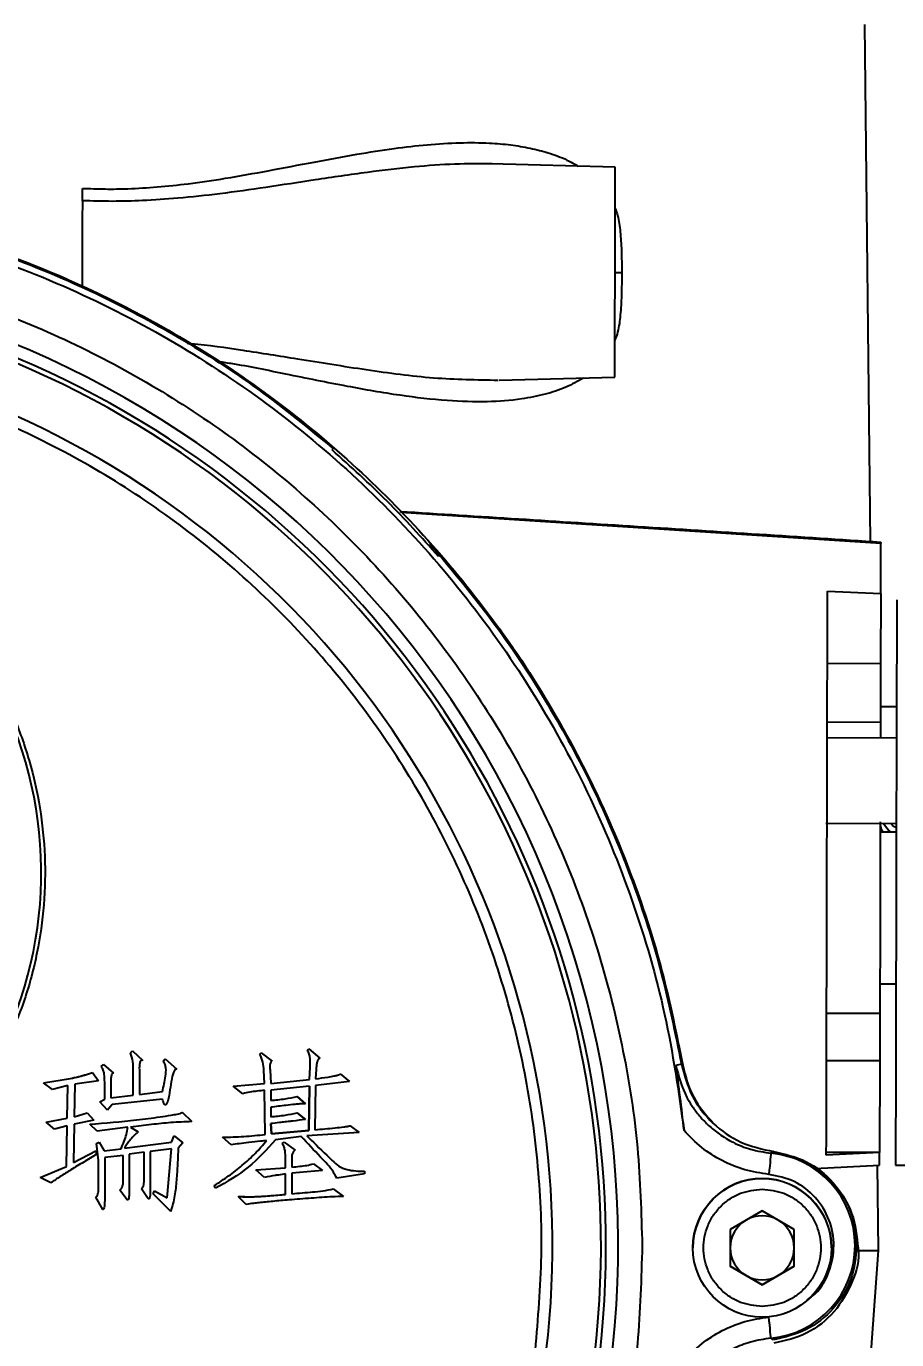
# Model space of a CAD drawing. Header units: millimetres. Extents: x 1890 to 4327, y 775 to 2498.
# Drawn here: x 2621.4 to 2703, y 2199.7 to 2322.9 of the extents above; entities that cross this region are included whole.
import ezdxf

# ---------------------------------------------------------------- set-up
doc = ezdxf.new("R2010")
doc.units = ezdxf.units.MM
doc.layers.add('AM_5', color=3, linetype='Continuous', lineweight=25)
doc.styles.add('SLDTEXTSTYLE1', font='txt.shx', dxfattribs={"width": 0.7, "bigfont": 'gbcbig.shx'})
doc.dimstyles.new('SLDDIMSTYLE12$0', dxfattribs={"dimtxt": 12, "dimasz": 10, "dimexe": 0, "dimexo": 0.0625, "dimgap": 0.875, "dimtad": 1, "dimdec": 1, "dimlfac": 1.8, "dimrnd": 1e-09, "dimzin": 12, "dimdsep": 46, "dimtxsty": 'SLDTEXTSTYLE1', "dimcen": 0.09, "dimdle": 8.16, "dimclrd": 3, "dimclre": 3, "dimadec": 0, "dimazin": 3, "dimtfac": 1, "dimtdec": 1, "dimtofl": 0, "dimtmove": 0, "dimatfit": 3, "dimfxl": 0, "dimfrac": 2, "dimtolj": 1, "dimlwd": 5, "dimlwe": 5, "dimarcsym": 0})

# ---------------------------------------------------------------- blocks, each defined once
blk = doc.blocks.new('*D78')
at = {"layer": 'AM_5', "color": 3, "lineweight": 5, "transparency": 16777216}
blk.add_line((2641.7, 2406.85), (2821.53, 2406.85), dxfattribs=at)
at = {"layer": 'AM_5', "color": 3, "linetype": 'Continuous', "lineweight": 5, "transparency": 16777216}
for p, q in [((2821.53, 2396.85), (2821.53, 2118.11)), ((2688.7, 2108.11), (2821.53, 2108.11))]:
    blk.add_line(p, q, dxfattribs=at)
at = {"layer": 'AM_5', "color": 3, "transparency": 16777216}
for points in [[(2819.86, 2396.85), (2823.19, 2396.85), (2821.53, 2406.85)], [(2819.86, 2118.11), (2823.19, 2118.11), (2821.53, 2108.11)]]:
    blk.add_solid(points, dxfattribs=at)
at = {"layer": 'Defpoints', "color": 0, "transparency": 16777216}
for p in [(2641.64, 2406.85), (2688.64, 2108.11), (2821.53, 2108.11)]:
    blk.add_point(p, dxfattribs=at)
at = {"layer": 'AM_5', "color": 0, "transparency": 16777216, "insert": (2814.65, 2257.48), "char_height": 12, "attachment_point": 5, "rotation": 90, "style": 'SLDTEXTSTYLE1'}
blk.add_mtext('\\A1;300', dxfattribs=at)

msp = doc.modelspace()

# ---------------------------------------------------------------- linework, layer by layer
at = {"color": 7, "linetype": 'Continuous', "lineweight": 25}
for p, q in [((2700.594, 2274.564), (2700.063, 2323.082)), ((2676.634, 2309.681), (2664.972, 2310.012)), ((2665.749, 2289.721), (2676.592, 2289.982)), ((2650.06, 2283.169), (2650.172, 2283.28)), ((2701.559, 2274.39), (2656.51, 2277.288)), ((2659.23, 2274.405), (2660.16, 2273.278)), ((2660.167, 2273.285), (2660.056, 2273.174)), ((2696.549, 2269.915), (2701.549, 2269.689)), ((2701.549, 2269.689), (2701.535, 2263.113)), ((2701.535, 2263.113), (2696.535, 2263.124)), ((2703.026, 2259.075), (2701.526, 2259.078)), ((2701.523, 2257.619), (2696.523, 2257.63)), ((2701.523, 2257.619), (2701.52, 2256.142)), ((2703.02, 2256.139), (2696.42, 2256.153)), ((2696.403, 2248.153), (2703.003, 2248.139)), ((2703.001, 2247.315), (2701.501, 2247.318)), ((2701.47, 2233.078), (2702.97, 2233.075)), ((2696.465, 2230.343), (2701.465, 2230.333)), ((2631.152, 2226.614), (2631.344, 2226.806)), ((2631.152, 2226.614), (2631.344, 2226.806)), ((2631.152, 2226.614), (2631.152, 2226.614)), ((2631.344, 2226.806), (2632.301, 2225.912)), ((2631.344, 2226.806), (2631.344, 2226.806)), ((2631.344, 2226.806), (2632.301, 2225.912)), ((2643.279, 2226.487), (2643.407, 2226.614)), ((2643.279, 2226.487), (2643.407, 2226.614)), ((2643.279, 2226.487), (2643.279, 2226.487)), ((2643.407, 2226.614), (2644.428, 2225.848)), ((2643.407, 2226.614), (2643.407, 2226.614)), ((2643.407, 2226.614), (2644.428, 2225.848)), ((2647.747, 2226.87), (2647.874, 2226.997)), ((2647.747, 2226.87), (2647.874, 2226.997)), ((2647.747, 2226.87), (2647.747, 2226.87)), ((2647.874, 2226.997), (2648.896, 2226.104)), ((2647.874, 2226.997), (2647.874, 2226.997)), ((2647.874, 2226.997), (2648.896, 2226.104)), ((2628.408, 2225.338), (2628.599, 2225.529)), ((2628.408, 2225.338), (2628.599, 2225.529)), ((2628.408, 2225.338), (2628.408, 2225.338)), ((2628.599, 2225.529), (2629.557, 2224.7)), ((2628.599, 2225.529), (2628.599, 2225.529)), ((2628.599, 2225.529), (2629.557, 2224.7)), ((2632.301, 2225.912), (2632.301, 2225.912)), ((2634.216, 2225.848), (2634.407, 2226.04)), ((2634.216, 2225.848), (2634.407, 2226.04)), ((2634.216, 2225.848), (2634.216, 2225.848)), ((2634.407, 2226.04), (2635.492, 2225.083)), ((2634.407, 2226.04), (2634.407, 2226.04)), ((2634.407, 2226.04), (2635.492, 2225.083)), ((2644.428, 2225.848), (2644.428, 2225.848)), ((2647.938, 2224.125), (2648.002, 2225.274)), ((2647.938, 2224.125), (2648.002, 2225.274)), ((2648.002, 2225.274), (2648.002, 2225.274)), ((2648.896, 2226.104), (2648.896, 2226.104)), ((2682.837, 2225.559), (2682.321, 2225.44)), ((2682.962, 2225.446), (2682.962, 2225.446)), ((2701.455, 2225.857), (2696.455, 2225.868)), ((2701.455, 2225.857), (2701.437, 2217.256)), ((2628.153, 2223.998), (2625.919, 2223.678)), ((2627.578, 2224.763), (2628.153, 2223.998)), ((2627.578, 2224.763), (2627.578, 2224.763)), ((2627.578, 2224.763), (2628.153, 2223.998)), ((2628.153, 2223.998), (2628.153, 2223.998)), ((2629.557, 2224.7), (2629.557, 2224.7)), ((2631.408, 2222.657), (2631.408, 2224.955)), ((2631.982, 2224.891), (2631.982, 2222.721)), ((2635.492, 2225.083), (2635.492, 2225.083)), ((2643.726, 2223.742), (2643.662, 2224.955)), ((2644.236, 2225.019), (2644.3, 2223.742)), ((2644.236, 2225.019), (2644.236, 2225.019)), ((2644.236, 2225.019), (2644.3, 2223.742)), ((2644.3, 2223.742), (2647.938, 2224.125)), ((2644.3, 2223.742), (2647.938, 2224.125)), ((2647.938, 2224.125), (2647.938, 2224.125)), ((2648.577, 2225.083), (2648.513, 2224.189)), ((2651.704, 2223.934), (2648.513, 2223.551)), ((2650.81, 2224.636), (2651.704, 2223.934)), ((2650.81, 2224.636), (2650.81, 2224.636)), ((2650.81, 2224.636), (2651.704, 2223.934)), ((2651.704, 2223.934), (2651.704, 2223.934)), ((2623.812, 2223.168), (2622.983, 2223.806)), ((2622.983, 2223.806), (2622.983, 2223.806)), ((2625.28, 2223.551), (2623.812, 2223.168)), ((2625.217, 2220.487), (2625.28, 2223.551)), ((2625.217, 2220.487), (2625.28, 2223.551)), ((2625.919, 2223.678), (2625.855, 2220.615)), ((2628.727, 2222.274), (2628.727, 2223.87)), ((2629.301, 2223.551), (2629.301, 2222.402)), ((2629.301, 2222.402), (2631.408, 2222.657)), ((2629.301, 2222.402), (2631.408, 2222.657)), ((2631.408, 2222.657), (2631.408, 2222.657)), ((2631.982, 2222.721), (2634.152, 2222.976)), ((2631.982, 2222.721), (2634.152, 2222.976)), ((2631.982, 2222.721), (2631.982, 2222.721)), ((2634.152, 2222.976), (2634.152, 2222.976)), ((2640.79, 2223.487), (2643.726, 2223.742)), ((2641.683, 2222.785), (2640.79, 2223.487)), ((2640.79, 2223.487), (2640.79, 2223.487)), ((2643.79, 2218.955), (2643.726, 2223.104)), ((2644.3, 2223.742), (2644.3, 2223.742)), ((2647.938, 2223.487), (2644.3, 2223.104)), ((2644.3, 2223.104), (2644.3, 2222.147)), ((2647.874, 2219.338), (2647.938, 2223.487)), ((2647.938, 2223.487), (2647.874, 2219.338)), ((2648.513, 2223.551), (2648.449, 2219.402)), ((2628.28, 2222.019), (2628.727, 2222.274)), ((2628.28, 2222.019), (2628.727, 2222.274)), ((2628.982, 2221.253), (2628.28, 2222.019)), ((2628.28, 2222.019), (2628.28, 2222.019)), ((2628.727, 2222.274), (2628.727, 2222.274)), ((2629.429, 2221.764), (2628.982, 2221.253)), ((2629.301, 2222.402), (2629.301, 2222.402)), ((2634.152, 2222.274), (2629.429, 2221.764)), ((2644.3, 2221.508), (2644.3, 2220.615)), ((2646.789, 2222.53), (2647.555, 2221.828)), ((2646.789, 2222.53), (2646.789, 2222.53)), ((2647.555, 2221.828), (2646.789, 2222.53)), ((2647.555, 2221.828), (2647.555, 2221.828)), ((2623.238, 2220.104), (2625.217, 2220.487)), ((2625.217, 2220.487), (2625.217, 2220.487)), ((2625.855, 2220.615), (2627.068, 2220.998)), ((2627.706, 2220.296), (2625.855, 2219.913)), ((2627.068, 2220.998), (2627.706, 2220.296)), ((2627.068, 2220.998), (2627.068, 2220.998)), ((2627.068, 2220.998), (2627.706, 2220.296)), ((2627.706, 2220.296), (2627.706, 2220.296)), ((2636.003, 2221.062), (2636.897, 2220.168)), ((2636.003, 2221.062), (2636.003, 2221.062)), ((2636.003, 2221.062), (2636.897, 2220.168)), ((2646.789, 2220.998), (2647.555, 2220.36)), ((2646.789, 2220.998), (2646.789, 2220.998)), ((2647.555, 2220.36), (2646.789, 2220.998)), ((2647.555, 2220.36), (2647.555, 2220.36)), ((2624.004, 2219.466), (2623.238, 2220.104)), ((2623.238, 2220.104), (2623.238, 2220.104)), ((2625.217, 2219.785), (2624.004, 2219.466)), ((2625.153, 2215.956), (2625.217, 2219.785)), ((2625.153, 2215.956), (2625.217, 2219.785)), ((2625.855, 2219.913), (2625.791, 2216.339)), ((2628.025, 2219.275), (2627.323, 2219.913)), ((2627.323, 2219.913), (2627.323, 2219.913)), ((2630.897, 2219.657), (2628.025, 2219.275)), ((2631.152, 2219.657), (2631.854, 2219.211)), ((2631.152, 2219.657), (2631.854, 2219.211)), ((2631.854, 2219.211), (2631.854, 2219.211)), ((2636.897, 2220.168), (2636.897, 2220.168)), ((2644.3, 2219.977), (2644.364, 2219.019)), ((2644.364, 2219.019), (2644.3, 2219.977)), ((2644.364, 2219.019), (2647.874, 2219.338)), ((2647.874, 2219.338), (2644.364, 2219.019)), ((2644.364, 2219.019), (2644.364, 2219.019)), ((2652.597, 2219.147), (2647.683, 2218.828)), ((2647.874, 2219.338), (2647.874, 2219.338)), ((2651.768, 2219.785), (2652.597, 2219.147)), ((2651.768, 2219.785), (2651.768, 2219.785)), ((2651.768, 2219.785), (2652.597, 2219.147)), ((2652.597, 2219.147), (2652.597, 2219.147)), ((2627.961, 2218.126), (2628.216, 2218.253)), ((2627.961, 2218.126), (2628.216, 2218.253)), ((2628.153, 2216.53), (2627.961, 2218.126)), ((2627.961, 2218.126), (2627.961, 2218.126)), ((2628.216, 2218.253), (2628.663, 2217.424)), ((2628.216, 2218.253), (2628.216, 2218.253)), ((2628.216, 2218.253), (2628.663, 2217.424)), ((2630.578, 2217.679), (2634.982, 2218.253)), ((2630.578, 2217.679), (2634.982, 2218.253)), ((2634.982, 2218.253), (2635.237, 2218.828)), ((2634.982, 2218.253), (2635.237, 2218.828)), ((2634.982, 2218.253), (2634.982, 2218.253)), ((2635.237, 2218.828), (2636.067, 2218.189)), ((2635.237, 2218.828), (2635.237, 2218.828)), ((2635.237, 2218.828), (2636.067, 2218.189)), ((2636.067, 2218.189), (2635.62, 2217.679)), ((2636.067, 2218.189), (2636.067, 2218.189)), ((2640.598, 2217.998), (2639.769, 2218.7)), ((2639.769, 2218.7), (2639.769, 2218.7)), ((2647.172, 2218.764), (2644.747, 2218.445)), ((2645.385, 2218.126), (2645.577, 2218.253)), ((2645.385, 2218.126), (2645.577, 2218.253)), ((2645.385, 2218.126), (2645.385, 2218.126)), ((2645.577, 2218.253), (2646.598, 2217.487)), ((2645.577, 2218.253), (2645.577, 2218.253)), ((2645.577, 2218.253), (2646.598, 2217.487)), ((2625.791, 2216.339), (2627.897, 2217.424)), ((2625.791, 2216.339), (2627.897, 2217.424)), ((2627.897, 2217.424), (2627.961, 2217.104)), ((2627.897, 2217.424), (2627.897, 2217.424)), ((2627.897, 2217.424), (2627.961, 2217.104)), ((2627.961, 2217.104), (2627.961, 2217.104)), ((2628.153, 2213.977), (2628.153, 2216.53)), ((2628.663, 2217.424), (2630.259, 2217.615)), ((2628.663, 2217.424), (2630.259, 2217.615)), ((2628.663, 2217.424), (2628.663, 2217.424)), ((2630.45, 2216.977), (2628.727, 2216.785)), ((2628.727, 2216.785), (2628.727, 2213.02)), ((2630.259, 2217.615), (2630.259, 2217.615)), ((2630.45, 2214.807), (2630.45, 2216.977)), ((2632.429, 2217.296), (2631.025, 2217.104)), ((2631.025, 2217.104), (2631.025, 2213.722)), ((2632.429, 2214.743), (2632.429, 2217.296)), ((2634.982, 2217.615), (2633.003, 2217.36)), ((2633.003, 2217.36), (2633.003, 2213.722)), ((2634.599, 2213.02), (2634.982, 2217.615)), ((2645.704, 2215.828), (2645.704, 2216.658)), ((2646.598, 2217.487), (2646.598, 2217.487)), ((2691.488, 2217.357), (2691.238, 2217.208)), ((2701.437, 2217.256), (2696.436, 2217.014)), ((2701.437, 2217.256), (2696.437, 2217.266)), ((2702.937, 2217.237), (2702.934, 2216.075)), ((2622.664, 2214.934), (2625.153, 2215.956)), ((2625.153, 2215.956), (2625.153, 2215.956)), ((2642.896, 2215.636), (2645.704, 2215.828)), ((2642.896, 2215.636), (2642.896, 2215.636)), ((2643.726, 2214.934), (2642.896, 2215.636)), ((2645.704, 2215.828), (2645.704, 2215.828)), ((2646.279, 2216.466), (2646.279, 2215.892)), ((2646.279, 2216.466), (2646.279, 2216.466)), ((2649.151, 2215.573), (2646.279, 2215.317)), ((2646.279, 2215.317), (2646.279, 2213.403)), ((2648.321, 2216.211), (2649.151, 2215.573)), ((2648.321, 2216.211), (2648.321, 2216.211)), ((2648.321, 2216.211), (2649.151, 2215.573)), ((2649.151, 2215.573), (2649.151, 2215.573)), ((2653.108, 2215.509), (2653.108, 2215.254)), ((2653.108, 2215.509), (2653.108, 2215.509)), ((2695.354, 2215.773), (2701.434, 2216.078)), ((2701.322, 2208.079), (2701.235, 2216.068)), ((2702.934, 2216.075), (2704.357, 2216.072)), ((2623.685, 2214.424), (2622.664, 2214.934)), ((2622.664, 2214.934), (2622.664, 2214.934)), ((2639.13, 2213.913), (2639.003, 2214.169)), ((2639.003, 2214.169), (2639.003, 2214.169)), ((2645.704, 2213.339), (2645.704, 2215.254)), ((2653.108, 2215.254), (2650.491, 2214.871)), ((2628.535, 2211.935), (2627.897, 2213.084)), ((2627.897, 2213.084), (2627.897, 2213.084)), ((2628.153, 2213.977), (2628.153, 2213.977)), ((2630.833, 2212.828), (2630.131, 2213.722)), ((2630.131, 2213.722), (2630.131, 2213.722)), ((2632.748, 2213.02), (2632.173, 2213.849)), ((2632.173, 2213.849), (2632.173, 2213.849)), ((2633.259, 2213.403), (2633.386, 2213.658)), ((2633.259, 2213.403), (2633.386, 2213.658)), ((2634.918, 2211.743), (2633.259, 2213.403)), ((2633.259, 2213.403), (2633.259, 2213.403)), ((2633.386, 2213.658), (2634.599, 2213.02)), ((2633.386, 2213.658), (2633.386, 2213.658)), ((2633.386, 2213.658), (2634.599, 2213.02)), ((2634.599, 2213.02), (2634.599, 2213.02)), ((2642.003, 2212.381), (2641.237, 2213.147)), ((2641.237, 2213.147), (2641.237, 2213.147)), ((2645.704, 2213.339), (2645.704, 2213.339)), ((2650.172, 2213.849), (2651.129, 2213.147)), ((2650.172, 2213.849), (2650.172, 2213.849)), ((2650.172, 2213.849), (2651.129, 2213.147)), ((2651.129, 2213.147), (2651.129, 2213.147)), ((2690.417, 2211.79), (2687.417, 2210.058)), ((2693.417, 2210.058), (2690.417, 2211.79)), ((2687.417, 2210.058), (2687.417, 2206.594)), ((2693.417, 2206.594), (2693.417, 2210.058)), ((2683.917, 2208.333), (2683.917, 2208.333)), ((2696.917, 2208.319), (2696.917, 2208.319)), ((2697.393, 2153.564), (2701.322, 2208.079)), ((2699.417, 2208.297), (2699.417, 2208.297)), ((2687.417, 2206.594), (2690.417, 2204.862)), ((2688.917, 2205.728), (2687.417, 2206.594)), ((2690.417, 2204.862), (2688.917, 2205.728)), ((2690.417, 2204.862), (2693.417, 2206.594)), ((2691.917, 2205.728), (2690.417, 2204.862)), ((2693.417, 2206.594), (2691.917, 2205.728)), ((2690.417, 2204.862), (2690.417, 2204.862)), ((2691.488, 2199.705), (2691.238, 2199.855))]:
    msp.add_line(p, q, dxfattribs=at)
at = {"color": 7, "linetype": 'Continuous', "lineweight": 25, "flags": 128}
for points in [[(2703.047, 2269.103), (2703.043, 2266.889), (2703.038, 2264.431), (2703.032, 2261.757), (2703.026, 2258.9), (2703.019, 2255.893), (2703.013, 2252.771), (2703.006, 2249.57), (2702.999, 2246.328), (2702.992, 2243.083), (2702.985, 2239.873), (2702.978, 2236.736), (2702.972, 2233.708), (2702.966, 2230.825), (2702.96, 2228.122), (2702.955, 2225.628), (2702.95, 2223.375), (2702.945, 2221.387), (2702.942, 2219.689), (2702.939, 2218.3), (2702.937, 2217.237)], [(2702.511, 2247.316), (2702.234, 2247.547), (2701.783, 2248.142)], [(2691.238, 2217.208), (2691.234, 2217.164), (2691.223, 2217.046), (2691.205, 2216.86), (2691.182, 2216.612), (2691.154, 2216.312), (2691.121, 2215.971), (2691.086, 2215.601), (2691.05, 2215.217)], [(2699.343, 2208.083), (2699.553, 2208.083), (2700.534, 2208.081), (2701.125, 2208.079), (2701.322, 2208.079)], [(2691.238, 2199.855), (2691.234, 2199.899), (2691.223, 2200.016), (2691.205, 2200.202), (2691.182, 2200.45), (2691.154, 2200.75), (2691.121, 2201.091), (2691.086, 2201.461), (2691.05, 2201.845)]]:
    msp.add_lwpolyline(points, dxfattribs=at)
at = {"color": 7, "linetype": 'Continuous', "lineweight": 25}
msp.add_circle((2690.417, 2208.326), 6.5, dxfattribs=at)
for centre, radius, start, end in [((2585.418, 2208.53), 91.48, 295.79271, 180), ((2677.31, 2311.314), 11.51, 266.68387, 269.63147), ((2585.418, 2208.53), 90.341, 353.64897, 186.35103), ((2585.418, 2208.53), 89.875, 353.64897, 186.35103), ((2585.418, 2208.53), 85.319, 353.33017, 186.66983), ((2585.418, 2243.53), 37.354, 334.65071, 85.34929), ((2690.418, 2208.531), 8.715, 275.40246, 84.59754), ((2690.417, 2208.326), 6.5, 359.93876, 179.93876), ((2690.417, 2208.326), 3, 120, 180), ((2690.417, 2208.326), 3, 60, 120), ((2690.417, 2208.326), 3, 0, 60), ((2690.417, 2208.326), 3, 180, 240), ((2690.417, 2208.326), 3, 300, 0), ((2690.417, 2208.326), 3, 240, 300)]:
    msp.add_arc(centre, radius, start, end, dxfattribs=at)
for points, knots in [([(2626.63, 2307.707), (2627.342, 2307.681), (2628.768, 2307.629), (2631.111, 2307.666), (2633.713, 2307.822), (2636.764, 2308.146), (2640.248, 2308.665), (2644.193, 2309.377), (2648.309, 2310.173), (2652.243, 2310.896), (2655.779, 2311.45), (2659.003, 2311.827), (2661.986, 2312.015), (2664.594, 2311.998), (2666.79, 2311.811), (2668.636, 2311.509), (2670.401, 2311.043), (2671.918, 2310.5), (2672.813, 2309.983), (2673.164, 2309.78)], [0, 0, 0, 0, 0.0418951, 0.0839955, 0.1379234, 0.1955958, 0.2656367, 0.3477316, 0.4366435, 0.52124, 0.5959668, 0.6633337, 0.7313197, 0.7939321, 0.8403474, 0.8842391, 0.9258123, 0.9708656, 1, 1, 1, 1]), ([(2665.082, 2310.009), (2663.914, 2310.014), (2661.516, 2310.024), (2657.608, 2309.721), (2653.243, 2309.209), (2648.589, 2308.522), (2643.965, 2307.806), (2639.668, 2307.198), (2635.803, 2306.771), (2632.437, 2306.544), (2629.447, 2306.464), (2627.565, 2306.519), (2626.627, 2306.547)], [0, 0, 0, 0, 0.0969739, 0.1990187, 0.3166093, 0.4457287, 0.5654054, 0.6760848, 0.7756823, 0.858994, 0.9297025, 1, 1, 1, 1]), ([(2626.627, 2306.547), (2626.628, 2306.724), (2626.629, 2307.08), (2626.629, 2307.497), (2626.63, 2307.707)], [0, 0, 0, 0, 0.4971187, 1, 1, 1, 1]), ([(2626.627, 2306.547), (2626.625, 2305.557), (2626.621, 2303.576), (2626.615, 2300.647), (2626.611, 2298.949), (2626.61, 2298.384)], [0, 0, 0, 0, 0.4003335, 0.8006671, 1, 1, 1, 1]), ([(2602.75, 2306.002), (2605.415, 2305.463), (2610.862, 2304.359), (2618.987, 2301.791), (2627.198, 2298.442), (2635.364, 2294.164), (2643.139, 2289.203), (2647.857, 2285.28), (2650.122, 2283.397)], [0, 0, 0, 0, 0.1535242, 0.3136607, 0.480409, 0.6537687, 0.8337391, 1, 1, 1, 1]), ([(2676.626, 2305.806), (2676.704, 2305.596), (2676.958, 2304.913), (2677.118, 2303.56), (2677.239, 2301.769), (2677.237, 2300.492), (2677.236, 2299.804)], [0, 0, 0, 0, 0.1149044, 0.3730702, 0.6626095, 1, 1, 1, 1]), ([(2677.236, 2299.804), (2677.236, 2299.088), (2677.236, 2297.759), (2677.126, 2295.897), (2676.964, 2294.462), (2676.691, 2293.728), (2676.6, 2293.482)], [0, 0, 0, 0, 0.3327022, 0.6174452, 0.8718539, 1, 1, 1, 1]), ([(2636.476, 2293.186), (2636.597, 2293.177), (2638.348, 2293.044), (2641.8, 2292.511), (2647.295, 2291.65), (2653.279, 2290.673), (2659.598, 2289.826), (2663.648, 2289.754), (2665.659, 2289.719)], [0, 0, 0, 0, 0.0118812, 0.1717149, 0.3437603, 0.5639817, 0.7835609, 1, 1, 1, 1]), ([(2673.661, 2289.911), (2673.116, 2289.611), (2671.967, 2288.981), (2670.012, 2288.352), (2667.563, 2287.856), (2664.51, 2287.629), (2660.703, 2287.756), (2656.327, 2288.265), (2651.28, 2289.153), (2645.987, 2290.216), (2641.898, 2291.08), (2639.713, 2291.399), (2639.274, 2291.463)], [0, 0, 0, 0, 0.05917422, 0.12456737, 0.1945037, 0.29319372, 0.40381634, 0.5308787, 0.66921315, 0.82787427, 0.96536839, 1, 1, 1, 1]), ([(2701.56, 2274.502), (2693.948, 2274.993), (2678.903, 2275.964), (2663.857, 2276.908), (2656.422, 2277.374)], [0, 0, 0, 0, 0.5059249, 1, 1, 1, 1]), ([(2701.559, 2274.493), (2701.559, 2274.495), (2701.559, 2274.5), (2701.559, 2274.43), (2701.559, 2274.39)], [0, 0, 0, 0, 0.4124146, 1, 1, 1, 1]), ([(2660.47, 2272.901), (2662.031, 2271.079), (2665.972, 2266.48), (2670.763, 2258.975), (2675.135, 2250.695), (2678.462, 2242.696), (2681.194, 2234.259), (2682.368, 2228.406), (2682.962, 2225.446)], [0, 0, 0, 0, 0.1352933, 0.3415257, 0.5005703, 0.6633309, 0.8298076, 1, 1, 1, 1]), ([(2701.502, 2247.991), (2701.501, 2247.561), (2701.498, 2245.827), (2701.491, 2242.715), (2701.483, 2238.896), (2701.476, 2235.437), (2701.469, 2232.447), (2701.466, 2231.037), (2701.465, 2230.333)], [0, 0, 0, 0, 0.061728, 0.2493824, 0.4370368, 0.6246912, 0.8123456, 1, 1, 1, 1]), ([(2701.743, 2247.318), (2701.677, 2247.444), (2701.518, 2247.75), (2701.526, 2248.086), (2701.531, 2248.283)], [0, 0, 0, 0, 0.41316202, 1, 1, 1, 1]), ([(2703.002, 2247.726), (2702.969, 2247.742), (2702.814, 2247.817), (2702.638, 2247.959), (2702.522, 2248.101), (2702.49, 2248.14)], [0, 0, 0, 0, 0.1638544, 0.7694326, 1, 1, 1, 1]), ([(2631.408, 2224.955), (2631.409, 2225.239), (2631.411, 2225.806), (2631.239, 2226.345), (2631.152, 2226.614)], [0, 0, 0, 0, 0.50135613, 1, 1, 1, 1]), ([(2643.662, 2224.955), (2643.646, 2225.223), (2643.614, 2225.757), (2643.39, 2226.244), (2643.279, 2226.487)], [0, 0, 0, 0, 0.5014294, 1, 1, 1, 1]), ([(2648.002, 2225.274), (2648.009, 2225.547), (2648.019, 2225.96), (2647.935, 2226.507), (2647.808, 2226.751), (2647.747, 2226.87)], [0, 0, 0, 0, 0.5004867, 0.7563958, 1, 1, 1, 1]), ([(2628.727, 2223.87), (2628.719, 2224.124), (2628.707, 2224.505), (2628.606, 2225.01), (2628.474, 2225.229), (2628.408, 2225.338)], [0, 0, 0, 0, 0.5005014, 0.7507427, 1, 1, 1, 1]), ([(2632.301, 2225.912), (2632.276, 2225.919), (2632.239, 2225.928), (2632.188, 2225.921), (2632.143, 2225.902), (2632.093, 2225.86), (2632.016, 2225.728), (2631.963, 2225.394), (2631.974, 2225.092), (2631.982, 2224.891)], [0, 0, 0, 0, 0.0628935, 0.0931861, 0.1255191, 0.1834586, 0.2508615, 0.5002621, 1, 1, 1, 1]), ([(2634.152, 2222.976), (2634.248, 2223.458), (2634.392, 2224.18), (2634.513, 2225.042), (2634.409, 2225.532), (2634.28, 2225.743), (2634.216, 2225.848)], [0, 0, 0, 0, 0.50040255, 0.75006068, 0.87501107, 1, 1, 1, 1]), ([(2644.428, 2225.848), (2644.41, 2225.842), (2644.374, 2225.83), (2644.316, 2225.779), (2644.257, 2225.658), (2644.214, 2225.396), (2644.227, 2225.169), (2644.236, 2225.019)], [0, 0, 0, 0, 0.0627384, 0.1251056, 0.2501602, 0.4999525, 1, 1, 1, 1]), ([(2648.896, 2226.104), (2648.855, 2226.08), (2648.773, 2226.032), (2648.677, 2225.866), (2648.587, 2225.551), (2648.581, 2225.27), (2648.577, 2225.083)], [0, 0, 0, 0, 0.1246065, 0.249783, 0.4997551, 1, 1, 1, 1]), ([(2683.091, 2219.321), (2682.971, 2220.389), (2682.73, 2222.535), (2682.458, 2224.468), (2682.321, 2225.44)], [0, 0, 0, 0, 0.4975573, 1, 1, 1, 1]), ([(2682.321, 2225.44), (2682.596, 2224.406), (2682.966, 2223.013), (2683.921, 2221.479), (2684.6, 2220.598), (2685.415, 2219.759), (2686.433, 2218.934), (2687.745, 2218.151), (2689.374, 2217.489), (2690.597, 2217.304), (2691.238, 2217.208)], [0, 0, 0, 0, 0.2442896, 0.3290361, 0.4144899, 0.500125, 0.5979924, 0.7157703, 0.8510724, 1, 1, 1, 1]), ([(2682.837, 2225.559), (2683.119, 2224.527), (2683.68, 2222.465), (2685.699, 2219.921), (2688.348, 2218.039), (2690.441, 2217.585), (2691.488, 2217.357)], [0, 0, 0, 0, 0.2500466, 0.4994486, 0.7493959, 1, 1, 1, 1]), ([(2682.962, 2225.446), (2683.23, 2224.408), (2683.758, 2222.361), (2685.158, 2220.78), (2685.848, 2220.002)], [0, 0, 0, 0, 0.507606, 1, 1, 1, 1]), ([(2622.983, 2223.806), (2623.502, 2223.881), (2624.53, 2224.029), (2626.075, 2224.307), (2627.073, 2224.61), (2627.578, 2224.763)], [0, 0, 0, 0, 0.3347977, 0.6633059, 1, 1, 1, 1]), ([(2622.983, 2223.806), (2623.502, 2223.881), (2624.547, 2224.032), (2626.091, 2224.31), (2627.089, 2224.614), (2627.578, 2224.763)], [0, 0, 0, 0, 0.3346571, 0.6740832, 1, 1, 1, 1]), ([(2629.557, 2224.7), (2629.541, 2224.7), (2629.515, 2224.701), (2629.476, 2224.695), (2629.443, 2224.675), (2629.387, 2224.617), (2629.326, 2224.449), (2629.282, 2224.082), (2629.294, 2223.763), (2629.301, 2223.551)], [0, 0, 0, 0, 0.03671035, 0.06255873, 0.09206873, 0.1257937, 0.25044774, 0.50015165, 1, 1, 1, 1]), ([(2635.492, 2225.083), (2635.47, 2225.084), (2635.437, 2225.085), (2635.394, 2225.072), (2635.335, 2225.038), (2635.129, 2224.78), (2635.071, 2224.437), (2634.96, 2223.826), (2634.849, 2223.122), (2634.719, 2222.349), (2634.572, 2221.903), (2634.513, 2221.792), (2634.484, 2221.759), (2634.457, 2221.74), (2634.432, 2221.73), (2634.411, 2221.73), (2634.39, 2221.735), (2634.366, 2221.751), (2634.292, 2221.835), (2634.222, 2222.018), (2634.175, 2222.189), (2634.152, 2222.274)], [0, 0, 0, 0, 0.0157069, 0.0230837, 0.0312977, 0.0625941, 0.2492457, 0.2645916, 0.4993189, 0.7493468, 0.8133445, 0.8286238, 0.8367404, 0.8440727, 0.8515363, 0.8553171, 0.8590269, 0.8660949, 0.8751688, 0.9374395, 1, 1, 1, 1]), ([(2648.513, 2224.189), (2648.902, 2224.237), (2649.486, 2224.309), (2650.165, 2224.42), (2650.483, 2224.495), (2650.624, 2224.538), (2650.695, 2224.559), (2650.755, 2224.587), (2650.792, 2224.62), (2650.81, 2224.636)], [0, 0, 0, 0, 0.49995995, 0.74998201, 0.87472536, 0.91640606, 0.93767838, 0.96871216, 1, 1, 1, 1]), ([(2643.726, 2223.104), (2643.483, 2223.076), (2643.018, 2223.022), (2642.331, 2222.944), (2641.899, 2222.838), (2641.683, 2222.785)], [0, 0, 0, 0, 0.3550758, 0.6787643, 1, 1, 1, 1]), ([(2644.3, 2222.147), (2644.756, 2222.191), (2645.593, 2222.271), (2646.415, 2222.449), (2646.789, 2222.53)], [0, 0, 0, 0, 0.5444227, 1, 1, 1, 1]), ([(2647.555, 2221.828), (2647.384, 2221.827), (2647.057, 2221.827), (2646.448, 2221.768), (2645.771, 2221.693), (2645.013, 2221.602), (2644.537, 2221.539), (2644.3, 2221.508)], [0, 0, 0, 0, 0.15654374, 0.3002265, 0.55985572, 0.78134838, 1, 1, 1, 1]), ([(2627.323, 2219.913), (2628.784, 2220.034), (2630.991, 2220.218), (2633.531, 2220.548), (2634.81, 2220.739), (2635.431, 2220.85), (2635.747, 2220.927), (2635.895, 2220.969), (2635.958, 2221.001), (2635.988, 2221.019), (2635.998, 2221.026), (2636.003, 2221.035), (2636.005, 2221.046), (2636.004, 2221.055), (2636.003, 2221.062)], [0, 0, 0, 0, 0.4998656, 0.7551837, 0.8732692, 0.9406533, 0.9702997, 0.9841887, 0.992842, 0.9943099, 0.9962149, 0.9970595, 0.9977627, 1, 1, 1, 1]), ([(2644.3, 2220.615), (2644.756, 2220.659), (2645.593, 2220.739), (2646.415, 2220.917), (2646.789, 2220.998)], [0, 0, 0, 0, 0.5444227, 1, 1, 1, 1]), ([(2647.555, 2220.36), (2647.158, 2220.311), (2646.656, 2220.251), (2646.127, 2220.186), (2645.986, 2220.169), (2645.945, 2220.164), (2645.84, 2220.152), (2645.564, 2220.121), (2645.021, 2220.059), (2644.572, 2220.008), (2644.3, 2219.977)], [0, 0, 0, 0, 0.36644555, 0.46233408, 0.4884448, 0.49604177, 0.49999981, 0.58584167, 0.75000003, 1, 1, 1, 1]), ([(2630.259, 2217.615), (2630.358, 2217.852), (2630.542, 2218.294), (2630.796, 2218.967), (2630.862, 2219.422), (2630.897, 2219.657)], [0, 0, 0, 0, 0.3593322, 0.6691852, 1, 1, 1, 1]), ([(2630.259, 2217.615), (2630.358, 2217.852), (2630.542, 2218.294), (2630.796, 2218.967), (2630.863, 2219.423), (2630.897, 2219.657)], [0, 0, 0, 0, 0.3592859, 0.6694965, 1, 1, 1, 1]), ([(2631.854, 2219.211), (2631.609, 2218.983), (2631.119, 2218.527), (2630.758, 2217.962), (2630.578, 2217.679)], [0, 0, 0, 0, 0.4987936, 1, 1, 1, 1]), ([(2636.897, 2220.168), (2636.241, 2220.143), (2634.978, 2220.096), (2633.066, 2219.88), (2631.807, 2219.734), (2631.152, 2219.657)], [0, 0, 0, 0, 0.3409036, 0.6569898, 1, 1, 1, 1]), ([(2639.769, 2218.7), (2640.44, 2218.717), (2641.784, 2218.752), (2643.121, 2218.887), (2643.79, 2218.955)], [0, 0, 0, 0, 0.4998338, 1, 1, 1, 1]), ([(2639.769, 2218.7), (2640.44, 2218.717), (2641.784, 2218.752), (2643.121, 2218.887), (2643.79, 2218.955)], [0, 0, 0, 0, 0.4998338, 1, 1, 1, 1]), ([(2648.449, 2219.402), (2648.76, 2219.43), (2649.39, 2219.486), (2650.293, 2219.571), (2650.987, 2219.653), (2651.464, 2219.717), (2651.666, 2219.762), (2651.768, 2219.785)], [0, 0, 0, 0, 0.2800254, 0.5679935, 0.8139788, 0.90683, 1, 1, 1, 1]), ([(2691.05, 2215.217), (2690.29, 2215.332), (2688.775, 2215.56), (2686.647, 2216.447), (2684.69, 2217.666), (2683.625, 2218.768), (2683.091, 2219.321)], [0, 0, 0, 0, 0.2507669, 0.5000113, 0.749245, 1, 1, 1, 1]), ([(2639.003, 2214.169), (2639.459, 2214.462), (2640.371, 2215.048), (2641.65, 2216.054), (2642.856, 2217.148), (2643.563, 2217.97), (2643.917, 2218.381)], [0, 0, 0, 0, 0.2500184, 0.50003, 0.7500152, 1, 1, 1, 1]), ([(2639.003, 2214.169), (2639.459, 2214.462), (2640.371, 2215.048), (2641.65, 2216.054), (2642.856, 2217.148), (2643.563, 2217.97), (2643.917, 2218.381)], [0, 0, 0, 0, 0.2500184, 0.50003, 0.7500152, 1, 1, 1, 1]), ([(2644.747, 2218.445), (2643.93, 2217.543), (2642.296, 2215.737), (2640.186, 2214.521), (2639.13, 2213.913)], [0, 0, 0, 0, 0.49972606, 1, 1, 1, 1]), ([(2643.917, 2218.381), (2643.726, 2218.361), (2643.172, 2218.302), (2642.602, 2218.238), (2641.932, 2218.165), (2641.378, 2218.104), (2640.844, 2218.031), (2640.598, 2217.998)], [0, 0, 0, 0, 0.1726098, 0.5000206, 0.5157116, 0.7774565, 1, 1, 1, 1]), ([(2645.704, 2216.658), (2645.696, 2216.911), (2645.683, 2217.292), (2645.572, 2217.792), (2645.447, 2218.015), (2645.385, 2218.126)], [0, 0, 0, 0, 0.5002034, 0.7503812, 1, 1, 1, 1]), ([(2650.491, 2214.871), (2650.393, 2215.052), (2650, 2215.784), (2648.791, 2217.021), (2647.771, 2218.12), (2647.172, 2218.764)], [0, 0, 0, 0, 0.1204989, 0.4845828, 1, 1, 1, 1]), ([(2647.683, 2218.828), (2647.819, 2218.696), (2648.614, 2217.929), (2649.595, 2216.969), (2650.675, 2215.96), (2651.72, 2215.54), (2652.552, 2215.521), (2653.108, 2215.509)], [0, 0, 0, 0, 0.0858222, 0.500579, 0.6255537, 0.7499526, 1, 1, 1, 1]), ([(2647.683, 2218.828), (2647.819, 2218.696), (2648.614, 2217.929), (2649.595, 2216.969), (2650.675, 2215.96), (2651.72, 2215.54), (2652.552, 2215.521), (2653.108, 2215.509)], [0, 0, 0, 0, 0.0858134, 0.500579, 0.6255537, 0.7499526, 1, 1, 1, 1]), ([(2627.961, 2217.104), (2627.558, 2216.862), (2626.75, 2216.375), (2625.609, 2215.673), (2624.574, 2215.041), (2623.967, 2214.619), (2623.685, 2214.424)], [0, 0, 0, 0, 0.2795319, 0.5609173, 0.7961864, 1, 1, 1, 1]), ([(2635.62, 2217.679), (2635.6, 2217.179), (2635.561, 2216.18), (2635.464, 2214.685), (2635.333, 2213.187), (2635.056, 2212.224), (2634.918, 2211.743)], [0, 0, 0, 0, 0.2500778, 0.5001569, 0.7501575, 1, 1, 1, 1]), ([(2646.598, 2217.487), (2646.557, 2217.463), (2646.475, 2217.415), (2646.365, 2217.258), (2646.256, 2216.941), (2646.27, 2216.656), (2646.279, 2216.466)], [0, 0, 0, 0, 0.1249641, 0.2504056, 0.5000303, 1, 1, 1, 1]), ([(2691.553, 2217.235), (2692.638, 2216.977), (2694.769, 2216.47), (2697.305, 2214.358), (2699.071, 2211.569), (2699.3, 2209.401), (2699.417, 2208.288)], [0, 0, 0, 0, 0.2552275, 0.5011918, 0.7437843, 1, 1, 1, 1]), ([(2646.279, 2215.892), (2646.527, 2215.92), (2646.996, 2215.973), (2647.683, 2216.045), (2648.11, 2216.156), (2648.321, 2216.211)], [0, 0, 0, 0, 0.3619719, 0.6841185, 1, 1, 1, 1]), ([(2630.131, 2213.722), (2630.17, 2213.752), (2630.249, 2213.813), (2630.359, 2213.979), (2630.471, 2214.31), (2630.458, 2214.608), (2630.45, 2214.807)], [0, 0, 0, 0, 0.1251016, 0.2504868, 0.5002749, 1, 1, 1, 1]), ([(2632.173, 2213.849), (2632.223, 2213.912), (2632.322, 2214.038), (2632.411, 2214.347), (2632.422, 2214.585), (2632.429, 2214.743)], [0, 0, 0, 0, 0.2496128, 0.5003947, 1, 1, 1, 1]), ([(2645.704, 2215.254), (2645.476, 2215.221), (2645.181, 2215.179), (2644.85, 2215.132), (2644.417, 2215.069), (2644.054, 2214.998), (2643.726, 2214.934)], [0, 0, 0, 0, 0.3449558, 0.4462952, 0.5002092, 1, 1, 1, 1]), ([(2694.644, 2203.451), (2694.9, 2203.628), (2695.837, 2204.274), (2696.802, 2206.082), (2697.294, 2208.523), (2696.823, 2211.015), (2695.498, 2213.143), (2693.492, 2214.718), (2691.864, 2215.05), (2691.05, 2215.217)], [0, 0, 0, 0, 0.0591141, 0.2159284, 0.3727427, 0.5295571, 0.6863714, 0.8431857, 1, 1, 1, 1]), ([(2627.897, 2213.084), (2627.951, 2213.143), (2628.059, 2213.263), (2628.138, 2213.58), (2628.147, 2213.818), (2628.153, 2213.977)], [0, 0, 0, 0, 0.2488876, 0.4991838, 1, 1, 1, 1]), ([(2627.897, 2213.084), (2627.951, 2213.143), (2628.059, 2213.263), (2628.138, 2213.58), (2628.147, 2213.818), (2628.153, 2213.977)], [0, 0, 0, 0, 0.2488876, 0.4991838, 1, 1, 1, 1]), ([(2628.727, 2213.02), (2628.724, 2212.825), (2628.718, 2212.494), (2628.695, 2212.135), (2628.631, 2211.977), (2628.607, 2211.945), (2628.585, 2211.931), (2628.569, 2211.927), (2628.552, 2211.928), (2628.541, 2211.932), (2628.535, 2211.935)], [0, 0, 0, 0, 0.50339361, 0.85618593, 0.90552278, 0.94188844, 0.95666642, 0.97042817, 0.98446506, 1, 1, 1, 1]), ([(2631.025, 2213.722), (2631.021, 2213.558), (2631.015, 2213.281), (2630.993, 2212.979), (2630.93, 2212.857), (2630.912, 2212.836), (2630.898, 2212.825), (2630.882, 2212.819), (2630.866, 2212.818), (2630.849, 2212.821), (2630.839, 2212.826), (2630.833, 2212.828)], [0, 0, 0, 0, 0.5027084, 0.8476925, 0.8958369, 0.9154027, 0.9327165, 0.9486901, 0.9644693, 0.9812397, 1, 1, 1, 1]), ([(2633.003, 2213.722), (2633, 2213.556), (2632.995, 2213.308), (2632.964, 2213.044), (2632.916, 2212.95), (2632.896, 2212.932), (2632.879, 2212.923), (2632.864, 2212.92), (2632.849, 2212.921), (2632.822, 2212.931), (2632.786, 2212.966), (2632.762, 2213), (2632.748, 2213.02)], [0, 0, 0, 0, 0.499283, 0.748654, 0.7826722, 0.8125834, 0.8273755, 0.8418742, 0.8564408, 0.8721286, 0.9284957, 1, 1, 1, 1]), ([(2641.237, 2213.147), (2641.669, 2213.131), (2642.664, 2213.094), (2644.154, 2213.207), (2645.209, 2213.297), (2645.704, 2213.339)], [0, 0, 0, 0, 0.289978, 0.6665707, 1, 1, 1, 1]), ([(2641.237, 2213.147), (2641.537, 2213.131), (2642.282, 2213.091), (2643.401, 2213.157), (2644.589, 2213.24), (2645.333, 2213.306), (2645.704, 2213.339)], [0, 0, 0, 0, 0.2013712, 0.4999053, 0.7499521, 1, 1, 1, 1]), ([(2651.129, 2213.147), (2650.788, 2213.138), (2650.115, 2213.12), (2649.108, 2213.051), (2648.084, 2212.979), (2647.054, 2212.9), (2646.104, 2212.821), (2645.263, 2212.753), (2644.525, 2212.687), (2643.83, 2212.621), (2643.222, 2212.558), (2642.618, 2212.497), (2642.229, 2212.424), (2642.003, 2212.381)], [0, 0, 0, 0, 0.111912, 0.2203794, 0.3303488, 0.4480332, 0.5586453, 0.6421864, 0.7244882, 0.8011937, 0.8704803, 0.9246662, 1, 1, 1, 1]), ([(2646.279, 2213.403), (2646.605, 2213.428), (2647.257, 2213.478), (2648.234, 2213.566), (2649.212, 2213.651), (2649.852, 2213.783), (2650.172, 2213.849)], [0, 0, 0, 0, 0.2501141, 0.5002263, 0.7503325, 1, 1, 1, 1]), ([(2690.417, 2202.826), (2689.725, 2202.899), (2688.661, 2203.012), (2687.38, 2203.698), (2686.5, 2204.408), (2685.786, 2205.289), (2685.122, 2206.57), (2684.784, 2208.326), (2685.122, 2210.082), (2685.786, 2211.363), (2686.5, 2212.244), (2687.38, 2212.953), (2688.661, 2213.639), (2689.725, 2213.752), (2690.417, 2213.826)], [0, 0, 0, 0, 0.1197284, 0.1841803, 0.25, 0.3158197, 0.3802716, 0.5, 0.6197284, 0.6841803, 0.75, 0.8158197, 0.8802716, 1, 1, 1, 1]), ([(2690.417, 2213.826), (2691.109, 2213.752), (2692.173, 2213.639), (2693.454, 2212.953), (2694.334, 2212.244), (2695.049, 2211.363), (2695.713, 2210.082), (2696.05, 2208.326), (2695.713, 2206.57), (2695.049, 2205.289), (2694.334, 2204.408), (2693.454, 2203.698), (2692.173, 2203.012), (2691.109, 2202.899), (2690.417, 2202.826)], [0, 0, 0, 0, 0.1197284, 0.1841803, 0.25, 0.3158197, 0.3802716, 0.5, 0.6197284, 0.6841803, 0.75, 0.8158197, 0.8802716, 1, 1, 1, 1]), ([(2699.416, 2208.297), (2699.416, 2208.294), (2699.609, 2207.229), (2698.925, 2205.02), (2697.322, 2202.222), (2694.697, 2200.111), (2692.576, 2199.62), (2691.515, 2199.374)], [0, 0, 0, 0, 0.0007305, 0.2505479, 0.5003652, 0.7501826, 1, 1, 1, 1]), ([(2683.091, 2197.742), (2683.625, 2198.294), (2684.69, 2199.396), (2686.647, 2200.615), (2688.775, 2201.502), (2690.29, 2201.731), (2691.05, 2201.845)], [0, 0, 0, 0, 0.250755, 0.4999887, 0.7492331, 1, 1, 1, 1]), ([(2691.238, 2199.855), (2690.597, 2199.758), (2689.374, 2199.574), (2687.895, 2198.972), (2686.806, 2198.356), (2686.04, 2197.814), (2684.752, 2196.719), (2683.172, 2194.761), (2682.601, 2192.654), (2682.321, 2191.622)], [0, 0, 0, 0, 0.1490589, 0.284486, 0.365253, 0.4374072, 0.5004523, 0.7554674, 1, 1, 1, 1])]:
    msp.add_open_spline(points, degree=3, knots=knots, dxfattribs=at)
for points in [[(2676.592, 2289.982), (2676.592, 2290.018), (2676.592, 2290.091), (2676.594, 2290.677), (2676.595, 2291.587), (2676.598, 2292.822), (2676.601, 2294.324), (2676.605, 2296.038), (2676.609, 2297.897), (2676.613, 2299.831), (2676.617, 2301.765), (2676.621, 2303.625), (2676.625, 2305.339), (2676.628, 2306.841), (2676.631, 2308.075), (2676.633, 2308.986), (2676.634, 2309.571), (2676.634, 2309.645), (2676.634, 2309.681)], [(2596.207, 2306.205), (2599.859, 2305.681), (2607.162, 2304.633), (2617.805, 2301.513), (2628.048, 2297.305), (2637.749, 2291.95), (2646.788, 2285.545), (2655.05, 2278.164), (2662.432, 2269.902), (2668.836, 2260.862), (2674.192, 2251.162), (2678.399, 2240.919), (2681.519, 2230.276), (2682.567, 2222.972), (2683.091, 2219.321)], [(2602.446, 2305.951), (2605.36, 2305.363), (2611.187, 2304.187), (2619.682, 2301.435), (2627.91, 2297.987), (2635.782, 2293.787), (2643.282, 2288.942), (2647.875, 2285.168), (2650.172, 2283.28)], [(2602.75, 2306.002), (2606.044, 2305.316), (2612.633, 2303.943), (2622.185, 2300.622), (2631.368, 2296.419), (2640.071, 2291.283), (2648.208, 2285.294), (2655.692, 2278.506), (2662.448, 2270.992), (2668.402, 2262.83), (2673.501, 2254.105), (2677.665, 2244.904), (2680.945, 2235.338), (2682.29, 2228.743), (2682.962, 2225.446)], [(2585.418, 2302.272), (2588.485, 2302.185), (2594.621, 2302.011), (2603.735, 2300.607), (2612.673, 2298.382), (2621.348, 2295.274), (2629.678, 2291.336), (2637.581, 2286.599), (2644.982, 2281.11), (2651.809, 2274.922), (2657.997, 2268.095), (2663.485, 2260.694), (2668.223, 2252.791), (2672.161, 2244.462), (2675.269, 2235.786), (2677.494, 2226.848), (2678.897, 2217.734), (2679.071, 2211.599), (2679.158, 2208.531)], [(2669.134, 2198.741), (2669.388, 2201.694), (2669.897, 2207.6), (2669.473, 2216.499), (2668.181, 2225.301), (2665.953, 2233.919), (2662.834, 2242.255), (2658.854, 2250.216), (2654.058, 2257.714), (2648.5, 2264.666), (2642.241, 2270.994), (2635.351, 2276.628), (2627.906, 2281.505), (2619.989, 2285.571), (2611.688, 2288.786), (2603.095, 2291.091), (2594.306, 2292.546), (2588.38, 2292.727), (2585.418, 2292.817)], [(2660.056, 2273.174), (2658.479, 2274.929), (2655.327, 2278.44), (2651.816, 2281.593), (2650.06, 2283.169)], [(2588.475, 2281.113), (2589.984, 2280.937), (2593, 2280.586), (2597.403, 2279.372), (2601.635, 2277.675), (2605.63, 2275.471), (2609.33, 2272.804), (2612.682, 2269.71), (2615.638, 2266.235), (2618.153, 2262.43), (2620.191, 2258.349), (2621.723, 2254.052), (2622.726, 2249.602), (2623.185, 2245.064), (2623.097, 2240.502), (2622.45, 2235.989), (2621.3, 2231.569), (2620.096, 2228.781), (2619.494, 2227.387)], [(2660.167, 2273.285), (2662.054, 2270.989), (2665.829, 2266.396), (2670.674, 2258.895), (2674.874, 2251.024), (2678.321, 2242.795), (2681.074, 2234.301), (2682.25, 2228.473), (2682.837, 2225.559)], [(2701.549, 2269.689), (2701.551, 2270.649), (2701.555, 2272.568), (2701.558, 2273.782), (2701.559, 2274.39)], [(2696.436, 2217.014), (2696.437, 2217.451), (2696.439, 2218.324), (2696.443, 2220.304), (2696.448, 2222.729), (2696.454, 2225.604), (2696.461, 2228.861), (2696.469, 2232.444), (2696.477, 2236.283), (2696.486, 2240.306), (2696.495, 2244.438), (2696.504, 2248.601), (2696.512, 2252.718), (2696.521, 2256.708), (2696.529, 2260.502), (2696.537, 2264.015), (2696.543, 2267.224), (2696.547, 2269.018), (2696.549, 2269.915)], [(2701.535, 2263.113), (2701.534, 2262.717), (2701.532, 2261.926), (2701.529, 2260.416), (2701.526, 2258.884), (2701.524, 2258.041), (2701.523, 2257.619)], [(2701.465, 2230.333), (2701.464, 2230.087), (2701.463, 2229.595), (2701.461, 2228.465), (2701.458, 2227.175), (2701.456, 2226.297), (2701.455, 2225.857)], [(2691.488, 2217.357), (2692.542, 2217.115), (2694.65, 2216.63), (2697.204, 2214.544), (2698.968, 2211.757), (2699.195, 2209.607), (2699.308, 2208.531)], [(2701.434, 2216.078), (2701.434, 2216.128), (2701.434, 2216.228), (2701.436, 2216.913), (2701.437, 2217.256)], [(2679.158, 2208.531), (2679.071, 2205.463), (2678.897, 2199.328), (2677.494, 2190.214), (2675.269, 2181.276), (2672.161, 2172.601), (2668.223, 2164.271), (2663.485, 2156.368), (2657.997, 2148.967), (2651.809, 2142.14), (2644.982, 2135.952), (2637.581, 2130.464), (2629.678, 2125.726), (2621.348, 2121.788), (2612.673, 2118.68), (2603.735, 2116.455), (2594.621, 2115.052), (2588.485, 2114.878), (2585.418, 2114.791)], [(2699.308, 2208.531), (2699.195, 2207.456), (2698.968, 2205.305), (2697.204, 2202.519), (2694.65, 2200.432), (2692.542, 2199.948), (2691.488, 2199.705)]]:
    msp.add_open_spline(points, degree=3, dxfattribs=at)

# ---------------------------------------------------------------- dimensions: what is measured, and where the dimension line sits
at = {"layer": 'AM_5'}
dim = msp.add_linear_dim(base=(2821.528, 2108.106), p1=(2641.636, 2406.846), p2=(2688.637, 2108.106), angle=90, text='300', dimstyle='SLDDIMSTYLE12$0', override={"dimlfac": 1, "dimpost": ''}, dxfattribs=at)
dim.commit()
dim.dimension.update_dxf_attribs({"geometry": '*D78', "text_midpoint": (2814.653, 2257.476)})

doc.saveas('drawing.dxf')
